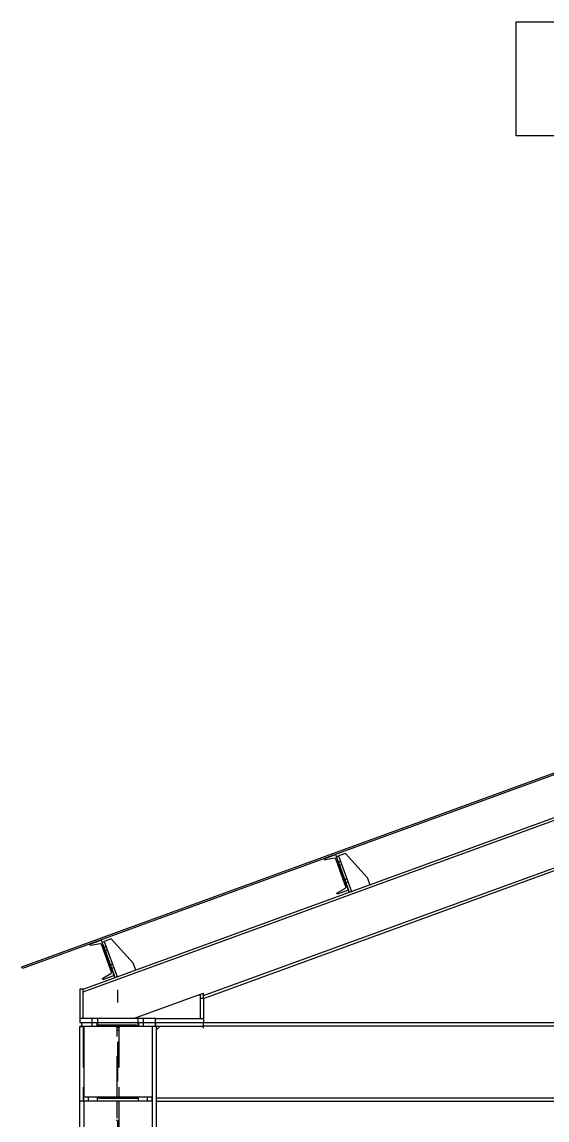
# Model space of a CAD drawing. Header units: millimetres. Extents: x 0 to 42050, y 0 to 29700.
# Drawn here: x 6476 to 7537, y 25923 to 28139 of the extents above; entities that cross this region are included whole.
import ezdxf

# ---------------------------------------------------------------- set-up
doc = ezdxf.new("R2010")
doc.units = ezdxf.units.MM
doc.header["$LTSCALE"] = 50
doc.linetypes.add('CENTER2', pattern=[28.575, 19.05, -3.175, 3.175, -3.175])
doc.linetypes.add('HIDDEN2', pattern=[4.7625, 3.175, -1.5875])
for name, color, linetype in [('ESTRUTURA EXISTENTE', 7, 'Continuous'), ('SUP.CHAMADA', 2, 'Continuous'), ('TC1', 8, 'CENTER2'), ('TDM', 2, 'Continuous')]:
    doc.layers.add(name, color=color, linetype=linetype)
doc.layers.add('HIDDEN', color=8, linetype='HIDDEN2', transparency=0.4)

# ---------------------------------------------------------------- blocks, each defined once
blk = doc.blocks.new('A$C18ef6fce')
at = {"layer": 'ESTRUTURA EXISTENTE'}
for p, q in [((-141.3, 7852.1), (5683.9, 9972.3)), ((-141.3, 7841.2), (5683.9, 9961.4)), ((346, 7826.4), (5683.9, 9769.2)), ((346, 7815.5), (5683.9, 9758.4)), ((833.3, 8378.6), (879.1, 8395.3)), ((834.3, 8375.8), (833.3, 8378.6)), ((874.6, 8380.7), (837.7, 8373.9)), ((879.1, 8395.3), (887.3, 8372.7)), ((882.5, 8371), (880.2, 8377.5)), ((882.2, 8386.8), (891.1, 8390)), ((934.3, 8243.6), (882.2, 8386.8)), ((919.3, 8400.3), (891.1, 8390)), ((891.1, 8390), (943.2, 8246.8)), ((1008.2, 8302.4), (919.3, 8400.3)), ((882.9, 8370.1), (882.5, 8371)), ((916.8, 8276.8), (882.9, 8370.1)), ((887.3, 8372.7), (887.6, 8371.8)), ((887.6, 8371.8), (921.6, 8278.5)), ((1018.4, 8274.2), (1008.2, 8302.4)), ((931.2, 8252.1), (885.4, 8235.4)), ((885.7, 8241.8), (918.4, 8260.3)), ((920.6, 8266.4), (916.8, 8276.8)), ((921.6, 8278.5), (931.2, 8252.1)), ((943.2, 8246.8), (934.3, 8243.6)), ((885.4, 8235.4), (884.4, 8238.2)), ((-113.5, 8034), (-67.7, 8050.7)), ((-112.5, 8031.2), (-113.5, 8034)), ((-72.2, 8036.1), (-109.1, 8029.3)), ((-67.7, 8050.7), (-59.5, 8028.1)), ((-64.3, 8026.4), (-66.6, 8032.9)), ((-64.6, 8042.2), (-55.7, 8045.4)), ((-12.5, 7899), (-64.6, 8042.2)), ((-63.9, 8025.5), (-64.3, 8026.4)), ((-30, 7932.2), (-63.9, 8025.5)), ((-59.5, 8028.1), (-59.1, 8027.2)), ((-59.1, 8027.2), (-25.2, 7933.9)), ((-27.5, 8055.7), (-55.7, 8045.4)), ((-55.7, 8045.4), (-3.5, 7902.2)), ((61.4, 7957.8), (-27.5, 8055.7)), ((-26.2, 7921.8), (-30, 7932.2)), ((-25.2, 7933.9), (-15.6, 7907.5)), ((71.6, 7929.6), (61.4, 7957.8)), ((-61.4, 7890.8), (-62.4, 7893.6)), ((-15.6, 7907.5), (-61.4, 7890.8)), ((-61.1, 7897.2), (-28.4, 7915.7)), ((-3.5, 7902.2), (-12.5, 7899)), ((-141.3, 7852.1), (-154, 7852.1)), ((-154, 7852.1), (-154, 7733.9)), ((-141.3, 7733.9), (-141.3, 7852.1)), ((63.2, 7733.9), (333.3, 7832.2)), ((323.5, 7828.6), (346, 7836.8)), ((333.3, 7816.8), (333.3, 7832.2)), ((333.3, 7733.9), (333.3, 7816.8)), ((333.3, 7816.8), (346, 7816.8)), ((346, 7826.4), (346, 7836.8)), ((346, 7836.8), (346, 7836.8)), ((346, 7815.5), (346, 7826.4)), ((346, 7816.8), (346, 7733.9)), ((-141.3, 7733.9), (-154, 7733.9)), ((-154, 7733.9), (-154, 7718)), ((151, 7733.9), (-154, 7733.9)), ((-154, 7718), (151, 7718)), ((-146.3, 7702.1), (-146.3, 7718)), ((-111.3, 7718), (151, 7718)), ((151, 7733.9), (346, 7733.9)), ((151, 7718), (151, 7733.9)), ((151, 7718), (346, 7718)), ((151, 7702.1), (151, 7718)), ((346, 7733.9), (346, 7718)), ((346, 7718), (346, 7718)), ((346, 7704.8), (346, 7718)), ((346, 7718), (3352.5, 7718)), ((-154, 826.4), (-154, 7702.1)), ((-154, 7702.1), (-154, 7702.1)), ((-154, 7702.1), (-141.3, 7702.1)), ((-154, 7695.7), (-154, 7702.1)), ((151, 7702.1), (-146.3, 7702.1)), ((-141.3, 7702.1), (-141.3, 7695.7)), ((-138.6, 7702.1), (-138.6, 7416.9)), ((138.6, 7702.1), (138.6, 826.4)), ((346, 7702.1), (151, 7702.1)), ((154, 7702.1), (154, 826.4)), ((161.9, 7695), (154, 7687.1)), ((169, 7702.1), (161.9, 7695)), ((346, 7704.8), (346, 7702.1)), ((346, 7704.8), (3352.5, 7704.8)), ((346, 7702.1), (346, 7702.1)), ((346, 7695), (346, 7702.1)), ((-138.6, 7401), (-138.6, 7416.9)), ((138.6, 7416.9), (-138.6, 7416.9)), ((-138.6, 7401), (-138.6, 826.4)), ((138.6, 7401), (-138.6, 7401)), ((138.6, 7401), (138.6, 7416.9)), ((154, 7414.2), (346, 7414.2)), ((154, 7401), (346, 7401)), ((346, 7414.2), (3352.5, 7414.2)), ((346, 7401), (3352.5, 7401))]:
    blk.add_line(p, q, dxfattribs=at)
blk.add_lwpolyline([(-388, 7943.1), (5638.6, 10136.6), (5641.2, 10129.5), (-385.4, 7936)], close=True, dxfattribs=at)
for centre, radius, start, end in [((837.1, 8376.8), 3, 200, 280.5), ((875.5, 8375.8), 5, 20, 100.5), ((915.9, 8264.7), 5, 299.5, 20), ((887.2, 8239.2), 3, 119.5, 200), ((-109.7, 8032.2), 3, 200, 280.5), ((-71.3, 8031.2), 5, 20, 100.5), ((-59.6, 7894.6), 3, 119.5, 200), ((-30.9, 7920.1), 5, 299.5, 20)]:
    blk.add_arc(centre, radius, start, end, dxfattribs=at)
at = {"layer": 'HIDDEN'}
for p, q in [((885.2, 8363.8), (898.9, 8368.7)), ((890, 8350.6), (903.7, 8355.6)), ((910.8, 8293.3), (924.5, 8298.3)), ((915.6, 8280.1), (929.3, 8285.1)), ((-61.6, 8019.2), (-47.9, 8024.1)), ((-56.8, 8006), (-43.1, 8011)), ((-36, 7948.7), (-22.3, 7953.7)), ((-31.2, 7935.5), (-17.5, 7940.5)), ((318.4, 7826.8), (323.5, 7828.6)), ((-105, 7702.1), (-105, 7733.9)), ((-83.5, 7704.8), (-83.5, 7718)), ((-83, 7733.9), (-83, 7702.1)), ((80, 7733.9), (80, 7702.1)), ((83.5, 7718), (83.5, 7704.8)), ((102, 7733.9), (102, 7702.1)), ((151, 7718), (151, 7702.1)), ((346, 7695), (346, 7718)), ((-146.3, 7702.1), (-154, 7702.1)), ((-154, 7401), (-154, 7695.7)), ((-141.3, 7702.1), (-141.3, 7702.1)), ((-141.3, 7695.7), (-141.3, 7401)), ((-83.5, 7708), (83.5, 7708)), ((-13.6, 7704.8), (-83.5, 7704.8)), ((-3.8, 7702.1), (-3.8, 7695)), ((-3.8, 7424), (-3.8, 7695)), ((-3.8, 7687.1), (3.8, 7687.1)), ((3.8, 7695), (3.8, 7702.1)), ((3.8, 7695), (3.8, 7424)), ((83.5, 7704.8), (13.6, 7704.8)), ((169, 7702.1), (154, 7687.1)), ((346, 7702.1), (346, 7702.1)), ((-141.3, 7401), (-154, 7401)), ((-118.6, 7401), (-118.6, 7416.9)), ((-83.5, 7414.2), (-83.5, 7401)), ((-83.5, 7414.2), (-13.6, 7414.2)), ((83.5, 7411), (-83.5, 7411)), ((-3.9, 426.4), (-3.9, 7401)), ((4, 7401), (4, 426.4)), ((13.6, 7414.2), (83.5, 7414.2)), ((83.5, 7401), (83.5, 7414.2)), ((118.6, 7401), (118.6, 7416.9)), ((154, 7424), (154, 7401)), ((-7.1, 7324.4), (-3.9, 7324.4))]:
    blk.add_line(p, q, dxfattribs=at)
for centre, start, end in [((-13.6, 7695), 0, 90), ((13.6, 7695), 90, 180), ((-13.6, 7424), 270, 360), ((13.6, 7424), 180, 270)]:
    blk.add_arc(centre, 9.8, start, end, dxfattribs=at)
at = {"layer": 'TC1'}
blk.add_line((0, -773.9), (0, 7850.1), dxfattribs=at)
blk = doc.blocks.new('A$C6f4cfda9')
at = {"layer": 'TDM'}
blk.add_blockref('A$C18ef6fce', (-6390, -2404.5), dxfattribs=at)

msp = doc.modelspace()

# ---------------------------------------------------------------- linework, layer by layer
at = {"layer": 'SUP.CHAMADA'}
msp.add_lwpolyline([(7474.51, 27909.15), (7474.51, 28139.15), (8874.51, 28139.15), (8874.51, 27909.15)], close=True, dxfattribs=at)

# ---------------------------------------------------------------- block references
at = {"layer": 'TDM', "xscale": 0.5, "yscale": 0.5, "zscale": 0.5}
msp.add_blockref('A$C6f4cfda9', (9865.1, 23463.55), dxfattribs=at)

doc.saveas('drawing.dxf')
